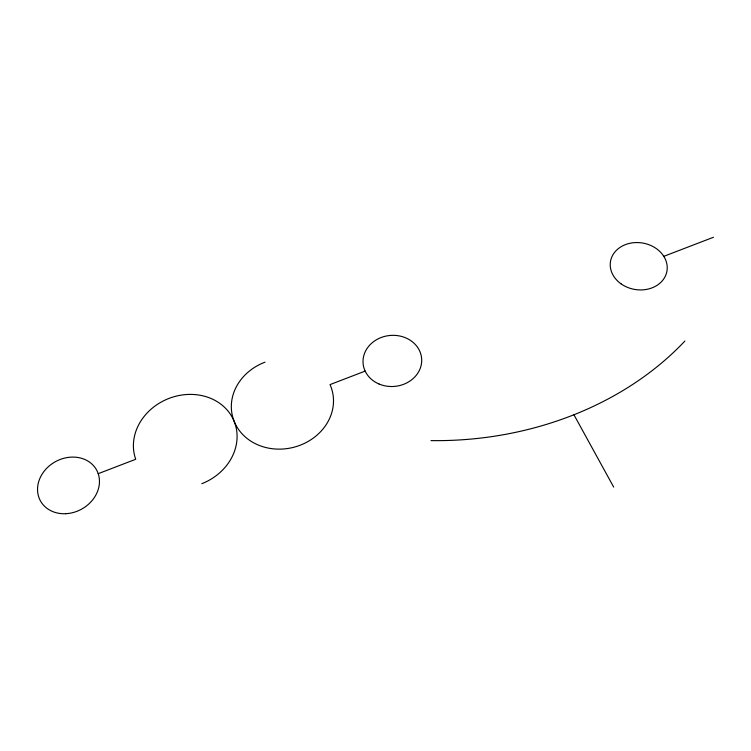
<?xml version="1.0" encoding="UTF-8"?>
<svg xmlns="http://www.w3.org/2000/svg" width="751" height="751" viewBox="0 0 751 751"><rect width="100%" height="100%" fill="white"/><g stroke="black" fill="none" stroke-linecap="round" stroke-linejoin="round"><path stroke-width="1.13" d="M98.212 473.684L135.715 459.274A52.758 45.689 -21.7 0 1 169.501 398.218A52.758 45.689 -21.7 0 1 234.509 422.25A52.758 45.689 -21.7 0 1 201.803 483.7M365.164 371.097L330.018 384.606A51.453 44.966 -14.1 0 1 300.597 445.052A51.453 44.966 -14.1 0 1 234.519 422.231A51.453 44.966 -14.1 0 1 265.019 362.16M663.79 256.344L713.45 237.269M573.933 414.749L613.689 487.108M684.903 341.02A308.68 248.055 -1.4 0 1 430.99 440.612M621.021 283.822A28.632 23.534 9.6 0 0 666.926 271.214A28.632 23.534 9.6 0 0 628.221 243.7A28.632 23.534 9.6 0 0 621.021 283.822M65.544 513.712A32.04 27.102 -28.8 0 0 96.672 470.145A32.04 27.102 -28.8 0 0 43.295 472.37A32.04 27.102 -28.8 0 0 65.544 513.712M378.955 383.968A29.373 25.562 -4.9 0 0 421.677 359.072A29.373 25.562 -4.9 0 0 376.458 339.752A29.373 25.562 -4.9 0 0 378.955 383.968"/></g></svg>
